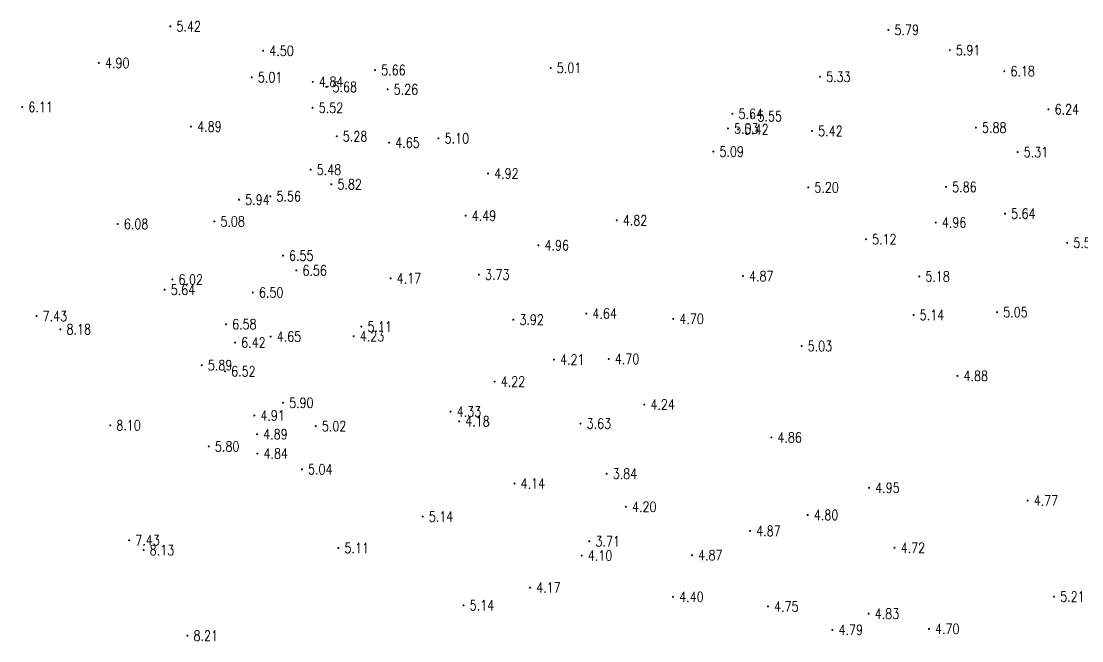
# Model space of a CAD drawing. Extents: x 476861 to 479475, y 2367369 to 2370541.
# Drawn here: x 478071.2 to 478175.2, y 2369138.8 to 2369199.6 of the extents above; entities that cross this region are included whole.
import ezdxf
from ezdxf.enums import TextEntityAlignment as Align

# ---------------------------------------------------------------- set-up
doc = ezdxf.new("R2010")
doc.units = 0
doc.header["$LTSCALE"] = 0.5
doc.layers.get('0').update_dxf_attribs({"linetype": 'CONTINUOUS'})
doc.layers.add('GCD', color=1, linetype='CONTINUOUS')
doc.styles.add('HZ', font='rs.shx', dxfattribs={"width": 0.8, "bigfont": 'hztxt.shx'})

# ---------------------------------------------------------------- blocks, each defined once
blk = doc.blocks.new('GC200')
at = {"linetype": 'Continuous', "const_width": 0.2, "flags": 128}
blk.add_lwpolyline([(-0.1, 0, 1), (0.1, 0, 1)], format="xyb", close=True, dxfattribs=at)

msp = doc.modelspace()

# ---------------------------------------------------------------- block references
at = {"layer": 'GCD', "linetype": 'Continuous'}
ref = msp.add_blockref('GC200', (478085.837, 2369199.121, 5.422), dxfattribs=dict(at, xscale=0.5, yscale=0.5, zscale=0.5))
ref.add_attrib('height', '5.42', dxfattribs={"linetype": 'Continuous', "height": 1, "style": 'HZ', "width": 0.8}).set_placement((478086.437, 2369199.121, 5.422), align=Align.MIDDLE_LEFT)
ref = msp.add_blockref('GC200', (478156.264, 2369198.77, 5.791), dxfattribs=dict(at, xscale=0.5, yscale=0.5, zscale=0.5))
ref.add_attrib('height', '5.79', dxfattribs={"linetype": 'Continuous', "height": 1, "style": 'HZ', "width": 0.8}).set_placement((478156.864, 2369198.77, 5.791), align=Align.MIDDLE_LEFT)
ref = msp.add_blockref('GC200', (478094.938, 2369196.721, 4.496), dxfattribs=dict(at, xscale=0.5, yscale=0.5, zscale=0.5))
ref.add_attrib('height', '4.50', dxfattribs={"linetype": 'Continuous', "height": 1, "style": 'HZ', "width": 0.8}).set_placement((478095.538, 2369196.721, 4.496), align=Align.MIDDLE_LEFT)
ref = msp.add_blockref('GC200', (478162.284, 2369196.778, 5.913), dxfattribs=dict(at, xscale=0.5, yscale=0.5, zscale=0.5))
ref.add_attrib('height', '5.91', dxfattribs={"linetype": 'Continuous', "height": 1, "style": 'HZ', "width": 0.8}).set_placement((478162.884, 2369196.778, 5.913), align=Align.MIDDLE_LEFT)
ref = msp.add_blockref('GC200', (478078.824, 2369195.527, 4.896), dxfattribs=dict(at, xscale=0.5, yscale=0.5, zscale=0.5))
ref.add_attrib('height', '4.90', dxfattribs={"linetype": 'Continuous', "height": 1, "style": 'HZ', "width": 0.8}).set_placement((478079.424, 2369195.527, 4.896), align=Align.MIDDLE_LEFT)
ref = msp.add_blockref('GC200', (478105.916, 2369194.828, 5.662), dxfattribs=dict(at, xscale=0.5, yscale=0.5, zscale=0.5))
ref.add_attrib('height', '5.66', dxfattribs={"linetype": 'Continuous', "height": 1, "style": 'HZ', "width": 0.8}).set_placement((478106.516, 2369194.828, 5.662), align=Align.MIDDLE_LEFT)
ref = msp.add_blockref('GC200', (478123.142, 2369195.043, 5.013), dxfattribs=dict(at, xscale=0.5, yscale=0.5, zscale=0.5))
ref.add_attrib('height', '5.01', dxfattribs={"linetype": 'Continuous', "height": 1, "style": 'HZ', "width": 0.8}).set_placement((478123.742, 2369195.043, 5.013), align=Align.MIDDLE_LEFT)
ref = msp.add_blockref('GC200', (478167.63, 2369194.718, 6.179), dxfattribs=dict(at, xscale=0.5, yscale=0.5, zscale=0.5))
ref.add_attrib('height', '6.18', dxfattribs={"linetype": 'Continuous', "height": 1, "style": 'HZ', "width": 0.8}).set_placement((478168.23, 2369194.718, 6.179), align=Align.MIDDLE_LEFT)
ref = msp.add_blockref('GC200', (478093.826, 2369194.122, 5.005), dxfattribs=dict(at, xscale=0.5, yscale=0.5, zscale=0.5))
ref.add_attrib('height', '5.01', dxfattribs={"linetype": 'Continuous', "height": 1, "style": 'HZ', "width": 0.8}).set_placement((478094.426, 2369194.122, 5.005), align=Align.MIDDLE_LEFT)
ref = msp.add_blockref('GC200', (478099.811, 2369193.672, 4.838), dxfattribs=dict(at, xscale=0.5, yscale=0.5, zscale=0.5))
ref.add_attrib('height', '4.84', dxfattribs={"linetype": 'Continuous', "height": 1, "style": 'HZ', "width": 0.8}).set_placement((478100.411, 2369193.672, 4.838), align=Align.MIDDLE_LEFT)
ref = msp.add_blockref('GC200', (478149.552, 2369194.17, 5.33), dxfattribs=dict(at, xscale=0.5, yscale=0.5, zscale=0.5))
ref.add_attrib('height', '5.33', dxfattribs={"linetype": 'Continuous', "height": 1, "style": 'HZ', "width": 0.8}).set_placement((478150.152, 2369194.17, 5.33), align=Align.MIDDLE_LEFT)
ref = msp.add_blockref('GC200', (478101.147, 2369193.177, 5.681), dxfattribs=dict(at, xscale=0.5, yscale=0.5, zscale=0.5))
ref.add_attrib('height', '5.68', dxfattribs={"linetype": 'Continuous', "height": 1, "style": 'HZ', "width": 0.8}).set_placement((478101.747, 2369193.177, 5.681), align=Align.MIDDLE_LEFT)
ref = msp.add_blockref('GC200', (478107.141, 2369192.931, 5.256), dxfattribs=dict(at, xscale=0.5, yscale=0.5, zscale=0.5))
ref.add_attrib('height', '5.26', dxfattribs={"linetype": 'Continuous', "height": 1, "style": 'HZ', "width": 0.8}).set_placement((478107.741, 2369192.931, 5.256), align=Align.MIDDLE_LEFT)
ref = msp.add_blockref('GC200', (478071.31, 2369191.206, 6.11), dxfattribs=dict(at, xscale=0.5, yscale=0.5, zscale=0.5))
ref.add_attrib('height', '6.11', dxfattribs={"linetype": 'Continuous', "height": 1, "style": 'HZ', "width": 0.8}).set_placement((478071.91, 2369191.206, 6.11), align=Align.MIDDLE_LEFT)
ref = msp.add_blockref('GC200', (478099.782, 2369191.127, 5.519), dxfattribs=dict(at, xscale=0.5, yscale=0.5, zscale=0.5))
ref.add_attrib('height', '5.52', dxfattribs={"linetype": 'Continuous', "height": 1, "style": 'HZ', "width": 0.8}).set_placement((478100.382, 2369191.127, 5.519), align=Align.MIDDLE_LEFT)
ref = msp.add_blockref('GC200', (478140.96, 2369190.539, 5.644), dxfattribs=dict(at, xscale=0.5, yscale=0.5, zscale=0.5))
ref.add_attrib('height', '5.64', dxfattribs={"linetype": 'Continuous', "height": 1, "style": 'HZ', "width": 0.8}).set_placement((478141.56, 2369190.539, 5.644), align=Align.MIDDLE_LEFT)
ref = msp.add_blockref('GC200', (478142.824, 2369190.292, 5.547), dxfattribs=dict(at, xscale=0.5, yscale=0.5, zscale=0.5))
ref.add_attrib('height', '5.55', dxfattribs={"linetype": 'Continuous', "height": 1, "style": 'HZ', "width": 0.8}).set_placement((478143.424, 2369190.292, 5.547), align=Align.MIDDLE_LEFT)
ref = msp.add_blockref('GC200', (478171.961, 2369190.976, 6.24), dxfattribs=dict(at, xscale=0.5, yscale=0.5, zscale=0.5))
ref.add_attrib('height', '6.24', dxfattribs={"linetype": 'Continuous', "height": 1, "style": 'HZ', "width": 0.8}).set_placement((478172.561, 2369190.976, 6.24), align=Align.MIDDLE_LEFT)
ref = msp.add_blockref('GC200', (478087.866, 2369189.285, 4.89), dxfattribs=dict(at, xscale=0.5, yscale=0.5, zscale=0.5))
ref.add_attrib('height', '4.89', dxfattribs={"linetype": 'Continuous', "height": 1, "style": 'HZ', "width": 0.8}).set_placement((478088.466, 2369189.285, 4.89), align=Align.MIDDLE_LEFT)
ref = msp.add_blockref('GC200', (478140.524, 2369189.102, 5.026), dxfattribs=dict(at, xscale=0.5, yscale=0.5, zscale=0.5))
ref.add_attrib('height', '5.03', dxfattribs={"linetype": 'Continuous', "height": 1, "style": 'HZ', "width": 0.8}).set_placement((478141.124, 2369189.102, 5.026), align=Align.MIDDLE_LEFT)
ref = msp.add_blockref('GC200', (478164.842, 2369189.179, 5.88), dxfattribs=dict(at, xscale=0.5, yscale=0.5, zscale=0.5))
ref.add_attrib('height', '5.88', dxfattribs={"linetype": 'Continuous', "height": 1, "style": 'HZ', "width": 0.8}).set_placement((478165.442, 2369189.179, 5.88), align=Align.MIDDLE_LEFT)
ref = msp.add_blockref('GC200', (478102.16, 2369188.328, 5.282), dxfattribs=dict(at, xscale=0.5, yscale=0.5, zscale=0.5))
ref.add_attrib('height', '5.28', dxfattribs={"linetype": 'Continuous', "height": 1, "style": 'HZ', "width": 0.8}).set_placement((478102.76, 2369188.328, 5.282), align=Align.MIDDLE_LEFT)
ref = msp.add_blockref('GC200', (478112.135, 2369188.134, 5.101), dxfattribs=dict(at, xscale=0.5, yscale=0.5, zscale=0.5))
ref.add_attrib('height', '5.10', dxfattribs={"linetype": 'Continuous', "height": 1, "style": 'HZ', "width": 0.8}).set_placement((478112.735, 2369188.134, 5.101), align=Align.MIDDLE_LEFT)
ref = msp.add_blockref('GC200', (478141.513, 2369189.01, 5.422), dxfattribs=dict(at, xscale=0.5, yscale=0.5, zscale=0.5))
ref.add_attrib('height', '5.42', dxfattribs={"linetype": 'Continuous', "height": 1, "style": 'HZ', "width": 0.8}).set_placement((478142.113, 2369189.01, 5.422), align=Align.MIDDLE_LEFT)
ref = msp.add_blockref('GC200', (478148.777, 2369188.85, 5.423), dxfattribs=dict(at, xscale=0.5, yscale=0.5, zscale=0.5))
ref.add_attrib('height', '5.42', dxfattribs={"linetype": 'Continuous', "height": 1, "style": 'HZ', "width": 0.8}).set_placement((478149.377, 2369188.85, 5.423), align=Align.MIDDLE_LEFT)
ref = msp.add_blockref('GC200', (478107.295, 2369187.704, 4.653), dxfattribs=dict(at, xscale=0.5, yscale=0.5, zscale=0.5))
ref.add_attrib('height', '4.65', dxfattribs={"linetype": 'Continuous', "height": 1, "style": 'HZ', "width": 0.8}).set_placement((478107.895, 2369187.704, 4.653), align=Align.MIDDLE_LEFT)
ref = msp.add_blockref('GC200', (478139.091, 2369186.833, 5.09), dxfattribs=dict(at, xscale=0.5, yscale=0.5, zscale=0.5))
ref.add_attrib('height', '5.09', dxfattribs={"linetype": 'Continuous', "height": 1, "style": 'HZ', "width": 0.8}).set_placement((478139.691, 2369186.833, 5.09), align=Align.MIDDLE_LEFT)
ref = msp.add_blockref('GC200', (478168.932, 2369186.78, 5.313), dxfattribs=dict(at, xscale=0.5, yscale=0.5, zscale=0.5))
ref.add_attrib('height', '5.31', dxfattribs={"linetype": 'Continuous', "height": 1, "style": 'HZ', "width": 0.8}).set_placement((478169.532, 2369186.78, 5.313), align=Align.MIDDLE_LEFT)
ref = msp.add_blockref('GC200', (478099.594, 2369185.053, 5.478), dxfattribs=dict(at, xscale=0.5, yscale=0.5, zscale=0.5))
ref.add_attrib('height', '5.48', dxfattribs={"linetype": 'Continuous', "height": 1, "style": 'HZ', "width": 0.8}).set_placement((478100.194, 2369185.053, 5.478), align=Align.MIDDLE_LEFT)
ref = msp.add_blockref('GC200', (478116.992, 2369184.682, 4.923), dxfattribs=dict(at, xscale=0.5, yscale=0.5, zscale=0.5))
ref.add_attrib('height', '4.92', dxfattribs={"linetype": 'Continuous', "height": 1, "style": 'HZ', "width": 0.8}).set_placement((478117.592, 2369184.682, 4.923), align=Align.MIDDLE_LEFT)
ref = msp.add_blockref('GC200', (478101.626, 2369183.628, 5.819), dxfattribs=dict(at, xscale=0.5, yscale=0.5, zscale=0.5))
ref.add_attrib('height', '5.82', dxfattribs={"linetype": 'Continuous', "height": 1, "style": 'HZ', "width": 0.8}).set_placement((478102.226, 2369183.628, 5.819), align=Align.MIDDLE_LEFT)
ref = msp.add_blockref('GC200', (478148.4, 2369183.315, 5.197), dxfattribs=dict(at, xscale=0.5, yscale=0.5, zscale=0.5))
ref.add_attrib('height', '5.20', dxfattribs={"linetype": 'Continuous', "height": 1, "style": 'HZ', "width": 0.8}).set_placement((478149, 2369183.315, 5.197), align=Align.MIDDLE_LEFT)
ref = msp.add_blockref('GC200', (478161.915, 2369183.364, 5.863), dxfattribs=dict(at, xscale=0.5, yscale=0.5, zscale=0.5))
ref.add_attrib('height', '5.86', dxfattribs={"linetype": 'Continuous', "height": 1, "style": 'HZ', "width": 0.8}).set_placement((478162.515, 2369183.364, 5.863), align=Align.MIDDLE_LEFT)
ref = msp.add_blockref('GC200', (478092.573, 2369182.117, 5.944), dxfattribs=dict(at, xscale=0.5, yscale=0.5, zscale=0.5))
ref.add_attrib('height', '5.94', dxfattribs={"linetype": 'Continuous', "height": 1, "style": 'HZ', "width": 0.8}).set_placement((478093.173, 2369182.117, 5.944), align=Align.MIDDLE_LEFT)
ref = msp.add_blockref('GC200', (478095.644, 2369182.441, 5.564), dxfattribs=dict(at, xscale=0.5, yscale=0.5, zscale=0.5))
ref.add_attrib('height', '5.56', dxfattribs={"linetype": 'Continuous', "height": 1, "style": 'HZ', "width": 0.8}).set_placement((478096.244, 2369182.441, 5.564), align=Align.MIDDLE_LEFT)
ref = msp.add_blockref('GC200', (478080.68, 2369179.728, 6.08), dxfattribs=dict(at, xscale=0.5, yscale=0.5, zscale=0.5))
ref.add_attrib('height', '6.08', dxfattribs={"linetype": 'Continuous', "height": 1, "style": 'HZ', "width": 0.8}).set_placement((478081.28, 2369179.728, 6.08), align=Align.MIDDLE_LEFT)
ref = msp.add_blockref('GC200', (478090.147, 2369179.978, 5.08), dxfattribs=dict(at, xscale=0.5, yscale=0.5, zscale=0.5))
ref.add_attrib('height', '5.08', dxfattribs={"linetype": 'Continuous', "height": 1, "style": 'HZ', "width": 0.8}).set_placement((478090.747, 2369179.978, 5.08), align=Align.MIDDLE_LEFT)
ref = msp.add_blockref('GC200', (478114.796, 2369180.548, 4.488), dxfattribs=dict(at, xscale=0.5, yscale=0.5, zscale=0.5))
ref.add_attrib('height', '4.49', dxfattribs={"linetype": 'Continuous', "height": 1, "style": 'HZ', "width": 0.8}).set_placement((478115.396, 2369180.548, 4.488), align=Align.MIDDLE_LEFT)
ref = msp.add_blockref('GC200', (478129.62, 2369180.088, 4.815), dxfattribs=dict(at, xscale=0.5, yscale=0.5, zscale=0.5))
ref.add_attrib('height', '4.82', dxfattribs={"linetype": 'Continuous', "height": 1, "style": 'HZ', "width": 0.8}).set_placement((478130.22, 2369180.088, 4.815), align=Align.MIDDLE_LEFT)
ref = msp.add_blockref('GC200', (478160.907, 2369179.873, 4.959), dxfattribs=dict(at, xscale=0.5, yscale=0.5, zscale=0.5))
ref.add_attrib('height', '4.96', dxfattribs={"linetype": 'Continuous', "height": 1, "style": 'HZ', "width": 0.8}).set_placement((478161.507, 2369179.873, 4.959), align=Align.MIDDLE_LEFT)
ref = msp.add_blockref('GC200', (478167.693, 2369180.744, 5.64), dxfattribs=dict(at, xscale=0.5, yscale=0.5, zscale=0.5))
ref.add_attrib('height', '5.64', dxfattribs={"linetype": 'Continuous', "height": 1, "style": 'HZ', "width": 0.8}).set_placement((478168.293, 2369180.744, 5.64), align=Align.MIDDLE_LEFT)
ref = msp.add_blockref('GC200', (478121.931, 2369177.641, 4.96), dxfattribs=dict(at, xscale=0.5, yscale=0.5, zscale=0.5))
ref.add_attrib('height', '4.96', dxfattribs={"linetype": 'Continuous', "height": 1, "style": 'HZ', "width": 0.8}).set_placement((478122.531, 2369177.641, 4.96), align=Align.MIDDLE_LEFT)
ref = msp.add_blockref('GC200', (478154.06, 2369178.237, 5.123), dxfattribs=dict(at, xscale=0.5, yscale=0.5, zscale=0.5))
ref.add_attrib('height', '5.12', dxfattribs={"linetype": 'Continuous', "height": 1, "style": 'HZ', "width": 0.8}).set_placement((478154.66, 2369178.237, 5.123), align=Align.MIDDLE_LEFT)
ref = msp.add_blockref('GC200', (478173.794, 2369177.883, 5.504), dxfattribs=dict(at, xscale=0.5, yscale=0.5, zscale=0.5))
ref.add_attrib('height', '5.50', dxfattribs={"linetype": 'Continuous', "height": 1, "style": 'HZ', "width": 0.8}).set_placement((478174.394, 2369177.883, 5.504), align=Align.MIDDLE_LEFT)
ref = msp.add_blockref('GC200', (478096.878, 2369176.627, 6.545), dxfattribs=dict(at, xscale=0.5, yscale=0.5, zscale=0.5))
ref.add_attrib('height', '6.55', dxfattribs={"linetype": 'Continuous', "height": 1, "style": 'HZ', "width": 0.8}).set_placement((478097.478, 2369176.627, 6.545), align=Align.MIDDLE_LEFT)
ref = msp.add_blockref('GC200', (478098.192, 2369175.176, 6.561), dxfattribs=dict(at, xscale=0.5, yscale=0.5, zscale=0.5))
ref.add_attrib('height', '6.56', dxfattribs={"linetype": 'Continuous', "height": 1, "style": 'HZ', "width": 0.8}).set_placement((478098.792, 2369175.176, 6.561), align=Align.MIDDLE_LEFT)
ref = msp.add_blockref('GC200', (478116.101, 2369174.762, 3.73), dxfattribs=dict(at, xscale=0.5, yscale=0.5, zscale=0.5))
ref.add_attrib('height', '3.73', dxfattribs={"linetype": 'Continuous', "height": 1, "style": 'HZ', "width": 0.8}).set_placement((478116.701, 2369174.762, 3.73), align=Align.MIDDLE_LEFT)
ref = msp.add_blockref('GC200', (478141.991, 2369174.614, 4.868), dxfattribs=dict(at, xscale=0.5, yscale=0.5, zscale=0.5))
ref.add_attrib('height', '4.87', dxfattribs={"linetype": 'Continuous', "height": 1, "style": 'HZ', "width": 0.8}).set_placement((478142.591, 2369174.614, 4.868), align=Align.MIDDLE_LEFT)
ref = msp.add_blockref('GC200', (478159.283, 2369174.584, 5.18), dxfattribs=dict(at, xscale=0.5, yscale=0.5, zscale=0.5))
ref.add_attrib('height', '5.18', dxfattribs={"linetype": 'Continuous', "height": 1, "style": 'HZ', "width": 0.8}).set_placement((478159.883, 2369174.584, 5.18), align=Align.MIDDLE_LEFT)
ref = msp.add_blockref('GC200', (478086.033, 2369174.286, 6.02), dxfattribs=dict(at, xscale=0.5, yscale=0.5, zscale=0.5))
ref.add_attrib('height', '6.02', dxfattribs={"linetype": 'Continuous', "height": 1, "style": 'HZ', "width": 0.8}).set_placement((478086.633, 2369174.286, 6.02), align=Align.MIDDLE_LEFT)
ref = msp.add_blockref('GC200', (478107.437, 2369174.394, 4.17), dxfattribs=dict(at, xscale=0.5, yscale=0.5, zscale=0.5))
ref.add_attrib('height', '4.17', dxfattribs={"linetype": 'Continuous', "height": 1, "style": 'HZ', "width": 0.8}).set_placement((478108.037, 2369174.394, 4.17), align=Align.MIDDLE_LEFT)
ref = msp.add_blockref('GC200', (478085.276, 2369173.281, 5.64), dxfattribs=dict(at, xscale=0.5, yscale=0.5, zscale=0.5))
ref.add_attrib('height', '5.64', dxfattribs={"linetype": 'Continuous', "height": 1, "style": 'HZ', "width": 0.8}).set_placement((478085.876, 2369173.281, 5.64), align=Align.MIDDLE_LEFT)
ref = msp.add_blockref('GC200', (478093.924, 2369173.009, 6.501), dxfattribs=dict(at, xscale=0.5, yscale=0.5, zscale=0.5))
ref.add_attrib('height', '6.50', dxfattribs={"linetype": 'Continuous', "height": 1, "style": 'HZ', "width": 0.8}).set_placement((478094.524, 2369173.009, 6.501), align=Align.MIDDLE_LEFT)
ref = msp.add_blockref('GC200', (478072.708, 2369170.693, 7.43), dxfattribs=dict(at, xscale=0.5, yscale=0.5, zscale=0.5))
ref.add_attrib('height', '7.43', dxfattribs={"linetype": 'Continuous', "height": 1, "style": 'HZ', "width": 0.8}).set_placement((478073.308, 2369170.693, 7.43), align=Align.MIDDLE_LEFT)
ref = msp.add_blockref('GC200', (478126.626, 2369170.947, 4.641), dxfattribs=dict(at, xscale=0.5, yscale=0.5, zscale=0.5))
ref.add_attrib('height', '4.64', dxfattribs={"linetype": 'Continuous', "height": 1, "style": 'HZ', "width": 0.8}).set_placement((478127.226, 2369170.947, 4.641), align=Align.MIDDLE_LEFT)
ref = msp.add_blockref('GC200', (478135.156, 2369170.425, 4.697), dxfattribs=dict(at, xscale=0.5, yscale=0.5, zscale=0.5))
ref.add_attrib('height', '4.70', dxfattribs={"linetype": 'Continuous', "height": 1, "style": 'HZ', "width": 0.8}).set_placement((478135.756, 2369170.425, 4.697), align=Align.MIDDLE_LEFT)
ref = msp.add_blockref('GC200', (478158.731, 2369170.801, 5.141), dxfattribs=dict(at, xscale=0.5, yscale=0.5, zscale=0.5))
ref.add_attrib('height', '5.14', dxfattribs={"linetype": 'Continuous', "height": 1, "style": 'HZ', "width": 0.8}).set_placement((478159.331, 2369170.801, 5.141), align=Align.MIDDLE_LEFT)
ref = msp.add_blockref('GC200', (478166.921, 2369171.081, 5.047), dxfattribs=dict(at, xscale=0.5, yscale=0.5, zscale=0.5))
ref.add_attrib('height', '5.05', dxfattribs={"linetype": 'Continuous', "height": 1, "style": 'HZ', "width": 0.8}).set_placement((478167.521, 2369171.081, 5.047), align=Align.MIDDLE_LEFT)
ref = msp.add_blockref('GC200', (478075.052, 2369169.401, 8.18), dxfattribs=dict(at, xscale=0.5, yscale=0.5, zscale=0.5))
ref.add_attrib('height', '8.18', dxfattribs={"linetype": 'Continuous', "height": 1, "style": 'HZ', "width": 0.8}).set_placement((478075.652, 2369169.401, 8.18), align=Align.MIDDLE_LEFT)
ref = msp.add_blockref('GC200', (478091.294, 2369169.897, 6.584), dxfattribs=dict(at, xscale=0.5, yscale=0.5, zscale=0.5))
ref.add_attrib('height', '6.58', dxfattribs={"linetype": 'Continuous', "height": 1, "style": 'HZ', "width": 0.8}).set_placement((478091.894, 2369169.897, 6.584), align=Align.MIDDLE_LEFT)
ref = msp.add_blockref('GC200', (478104.572, 2369169.666, 5.11), dxfattribs=dict(at, xscale=0.5, yscale=0.5, zscale=0.5))
ref.add_attrib('height', '5.11', dxfattribs={"linetype": 'Continuous', "height": 1, "style": 'HZ', "width": 0.8}).set_placement((478105.172, 2369169.666, 5.11), align=Align.MIDDLE_LEFT)
ref = msp.add_blockref('GC200', (478119.472, 2369170.341, 3.92), dxfattribs=dict(at, xscale=0.5, yscale=0.5, zscale=0.5))
ref.add_attrib('height', '3.92', dxfattribs={"linetype": 'Continuous', "height": 1, "style": 'HZ', "width": 0.8}).set_placement((478120.072, 2369170.341, 3.92), align=Align.MIDDLE_LEFT)
ref = msp.add_blockref('GC200', (478095.671, 2369168.689, 4.65), dxfattribs=dict(at, xscale=0.5, yscale=0.5, zscale=0.5))
ref.add_attrib('height', '4.65', dxfattribs={"linetype": 'Continuous', "height": 1, "style": 'HZ', "width": 0.8}).set_placement((478096.271, 2369168.689, 4.65), align=Align.MIDDLE_LEFT)
ref = msp.add_blockref('GC200', (478103.816, 2369168.721, 4.233), dxfattribs=dict(at, xscale=0.5, yscale=0.5, zscale=0.5))
ref.add_attrib('height', '4.23', dxfattribs={"linetype": 'Continuous', "height": 1, "style": 'HZ', "width": 0.8}).set_placement((478104.416, 2369168.721, 4.233), align=Align.MIDDLE_LEFT)
ref = msp.add_blockref('GC200', (478092.19, 2369168.102, 6.42), dxfattribs=dict(at, xscale=0.5, yscale=0.5, zscale=0.5))
ref.add_attrib('height', '6.42', dxfattribs={"linetype": 'Continuous', "height": 1, "style": 'HZ', "width": 0.8}).set_placement((478092.79, 2369168.102, 6.42), align=Align.MIDDLE_LEFT)
ref = msp.add_blockref('GC200', (478147.741, 2369167.756, 5.034), dxfattribs=dict(at, xscale=0.5, yscale=0.5, zscale=0.5))
ref.add_attrib('height', '5.03', dxfattribs={"linetype": 'Continuous', "height": 1, "style": 'HZ', "width": 0.8}).set_placement((478148.341, 2369167.756, 5.034), align=Align.MIDDLE_LEFT)
ref = msp.add_blockref('GC200', (478123.457, 2369166.429, 4.207), dxfattribs=dict(at, xscale=0.5, yscale=0.5, zscale=0.5))
ref.add_attrib('height', '4.21', dxfattribs={"linetype": 'Continuous', "height": 1, "style": 'HZ', "width": 0.8}).set_placement((478124.057, 2369166.429, 4.207), align=Align.MIDDLE_LEFT)
ref = msp.add_blockref('GC200', (478128.835, 2369166.493, 4.7), dxfattribs=dict(at, xscale=0.5, yscale=0.5, zscale=0.5))
ref.add_attrib('height', '4.70', dxfattribs={"linetype": 'Continuous', "height": 1, "style": 'HZ', "width": 0.8}).set_placement((478129.435, 2369166.493, 4.7), align=Align.MIDDLE_LEFT)
ref = msp.add_blockref('GC200', (478088.919, 2369165.878, 5.887), dxfattribs=dict(at, xscale=0.5, yscale=0.5, zscale=0.5))
ref.add_attrib('height', '5.89', dxfattribs={"linetype": 'Continuous', "height": 1, "style": 'HZ', "width": 0.8}).set_placement((478089.519, 2369165.878, 5.887), align=Align.MIDDLE_LEFT)
ref = msp.add_blockref('GC200', (478091.204, 2369165.286, 6.52), dxfattribs=dict(at, xscale=0.5, yscale=0.5, zscale=0.5))
ref.add_attrib('height', '6.52', dxfattribs={"linetype": 'Continuous', "height": 1, "style": 'HZ', "width": 0.8}).set_placement((478091.804, 2369165.286, 6.52), align=Align.MIDDLE_LEFT)
ref = msp.add_blockref('GC200', (478117.641, 2369164.27, 4.22), dxfattribs=dict(at, xscale=0.5, yscale=0.5, zscale=0.5))
ref.add_attrib('height', '4.22', dxfattribs={"linetype": 'Continuous', "height": 1, "style": 'HZ', "width": 0.8}).set_placement((478118.241, 2369164.27, 4.22), align=Align.MIDDLE_LEFT)
ref = msp.add_blockref('GC200', (478163.032, 2369164.83, 4.88), dxfattribs=dict(at, xscale=0.5, yscale=0.5, zscale=0.5))
ref.add_attrib('height', '4.88', dxfattribs={"linetype": 'Continuous', "height": 1, "style": 'HZ', "width": 0.8}).set_placement((478163.632, 2369164.83, 4.88), align=Align.MIDDLE_LEFT)
ref = msp.add_blockref('GC200', (478096.885, 2369162.192, 5.901), dxfattribs=dict(at, xscale=0.5, yscale=0.5, zscale=0.5))
ref.add_attrib('height', '5.90', dxfattribs={"linetype": 'Continuous', "height": 1, "style": 'HZ', "width": 0.8}).set_placement((478097.485, 2369162.192, 5.901), align=Align.MIDDLE_LEFT)
ref = msp.add_blockref('GC200', (478113.314, 2369161.325, 4.325), dxfattribs=dict(at, xscale=0.5, yscale=0.5, zscale=0.5))
ref.add_attrib('height', '4.33', dxfattribs={"linetype": 'Continuous', "height": 1, "style": 'HZ', "width": 0.8}).set_placement((478113.914, 2369161.325, 4.325), align=Align.MIDDLE_LEFT)
ref = msp.add_blockref('GC200', (478132.317, 2369162.022, 4.236), dxfattribs=dict(at, xscale=0.5, yscale=0.5, zscale=0.5))
ref.add_attrib('height', '4.24', dxfattribs={"linetype": 'Continuous', "height": 1, "style": 'HZ', "width": 0.8}).set_placement((478132.917, 2369162.022, 4.236), align=Align.MIDDLE_LEFT)
ref = msp.add_blockref('GC200', (478079.937, 2369159.982, 8.1), dxfattribs=dict(at, xscale=0.5, yscale=0.5, zscale=0.5))
ref.add_attrib('height', '8.10', dxfattribs={"linetype": 'Continuous', "height": 1, "style": 'HZ', "width": 0.8}).set_placement((478080.537, 2369159.982, 8.1), align=Align.MIDDLE_LEFT)
ref = msp.add_blockref('GC200', (478094.064, 2369160.944, 4.905), dxfattribs=dict(at, xscale=0.5, yscale=0.5, zscale=0.5))
ref.add_attrib('height', '4.91', dxfattribs={"linetype": 'Continuous', "height": 1, "style": 'HZ', "width": 0.8}).set_placement((478094.664, 2369160.944, 4.905), align=Align.MIDDLE_LEFT)
ref = msp.add_blockref('GC200', (478114.161, 2369160.376, 4.18), dxfattribs=dict(at, xscale=0.5, yscale=0.5, zscale=0.5))
ref.add_attrib('height', '4.18', dxfattribs={"linetype": 'Continuous', "height": 1, "style": 'HZ', "width": 0.8}).set_placement((478114.761, 2369160.376, 4.18), align=Align.MIDDLE_LEFT)
ref = msp.add_blockref('GC200', (478126.063, 2369160.149, 3.625), dxfattribs=dict(at, xscale=0.5, yscale=0.5, zscale=0.5))
ref.add_attrib('height', '3.63', dxfattribs={"linetype": 'Continuous', "height": 1, "style": 'HZ', "width": 0.8}).set_placement((478126.663, 2369160.149, 3.625), align=Align.MIDDLE_LEFT)
ref = msp.add_blockref('GC200', (478094.344, 2369159.108, 4.894), dxfattribs=dict(at, xscale=0.5, yscale=0.5, zscale=0.5))
ref.add_attrib('height', '4.89', dxfattribs={"linetype": 'Continuous', "height": 1, "style": 'HZ', "width": 0.8}).set_placement((478094.944, 2369159.108, 4.894), align=Align.MIDDLE_LEFT)
ref = msp.add_blockref('GC200', (478100.097, 2369159.905, 5.016), dxfattribs=dict(at, xscale=0.5, yscale=0.5, zscale=0.5))
ref.add_attrib('height', '5.02', dxfattribs={"linetype": 'Continuous', "height": 1, "style": 'HZ', "width": 0.8}).set_placement((478100.697, 2369159.905, 5.016), align=Align.MIDDLE_LEFT)
ref = msp.add_blockref('GC200', (478089.609, 2369157.909, 5.797), dxfattribs=dict(at, xscale=0.5, yscale=0.5, zscale=0.5))
ref.add_attrib('height', '5.80', dxfattribs={"linetype": 'Continuous', "height": 1, "style": 'HZ', "width": 0.8}).set_placement((478090.209, 2369157.909, 5.797), align=Align.MIDDLE_LEFT)
ref = msp.add_blockref('GC200', (478144.777, 2369158.791, 4.855), dxfattribs=dict(at, xscale=0.5, yscale=0.5, zscale=0.5))
ref.add_attrib('height', '4.86', dxfattribs={"linetype": 'Continuous', "height": 1, "style": 'HZ', "width": 0.8}).set_placement((478145.377, 2369158.791, 4.855), align=Align.MIDDLE_LEFT)
ref = msp.add_blockref('GC200', (478094.37, 2369157.211, 4.841), dxfattribs=dict(at, xscale=0.5, yscale=0.5, zscale=0.5))
ref.add_attrib('height', '4.84', dxfattribs={"linetype": 'Continuous', "height": 1, "style": 'HZ', "width": 0.8}).set_placement((478094.97, 2369157.211, 4.841), align=Align.MIDDLE_LEFT)
ref = msp.add_blockref('GC200', (478098.737, 2369155.664, 5.038), dxfattribs=dict(at, xscale=0.5, yscale=0.5, zscale=0.5))
ref.add_attrib('height', '5.04', dxfattribs={"linetype": 'Continuous', "height": 1, "style": 'HZ', "width": 0.8}).set_placement((478099.337, 2369155.664, 5.038), align=Align.MIDDLE_LEFT)
ref = msp.add_blockref('GC200', (478128.624, 2369155.231, 3.842), dxfattribs=dict(at, xscale=0.5, yscale=0.5, zscale=0.5))
ref.add_attrib('height', '3.84', dxfattribs={"linetype": 'Continuous', "height": 1, "style": 'HZ', "width": 0.8}).set_placement((478129.224, 2369155.231, 3.842), align=Align.MIDDLE_LEFT)
ref = msp.add_blockref('GC200', (478119.59, 2369154.276, 4.137), dxfattribs=dict(at, xscale=0.5, yscale=0.5, zscale=0.5))
ref.add_attrib('height', '4.14', dxfattribs={"linetype": 'Continuous', "height": 1, "style": 'HZ', "width": 0.8}).set_placement((478120.19, 2369154.276, 4.137), align=Align.MIDDLE_LEFT)
ref = msp.add_blockref('GC200', (478154.367, 2369153.849, 4.95), dxfattribs=dict(at, xscale=0.5, yscale=0.5, zscale=0.5))
ref.add_attrib('height', '4.95', dxfattribs={"linetype": 'Continuous', "height": 1, "style": 'HZ', "width": 0.8}).set_placement((478154.967, 2369153.849, 4.95), align=Align.MIDDLE_LEFT)
ref = msp.add_blockref('GC200', (478130.511, 2369151.99, 4.197), dxfattribs=dict(at, xscale=0.5, yscale=0.5, zscale=0.5))
ref.add_attrib('height', '4.20', dxfattribs={"linetype": 'Continuous', "height": 1, "style": 'HZ', "width": 0.8}).set_placement((478131.111, 2369151.99, 4.197), align=Align.MIDDLE_LEFT)
ref = msp.add_blockref('GC200', (478169.915, 2369152.604, 4.77), dxfattribs=dict(at, xscale=0.5, yscale=0.5, zscale=0.5))
ref.add_attrib('height', '4.77', dxfattribs={"linetype": 'Continuous', "height": 1, "style": 'HZ', "width": 0.8}).set_placement((478170.515, 2369152.604, 4.77), align=Align.MIDDLE_LEFT)
ref = msp.add_blockref('GC200', (478110.584, 2369151.03, 5.136), dxfattribs=dict(at, xscale=0.5, yscale=0.5, zscale=0.5))
ref.add_attrib('height', '5.14', dxfattribs={"linetype": 'Continuous', "height": 1, "style": 'HZ', "width": 0.8}).set_placement((478111.184, 2369151.03, 5.136), align=Align.MIDDLE_LEFT)
ref = msp.add_blockref('GC200', (478148.346, 2369151.185, 4.8), dxfattribs=dict(at, xscale=0.5, yscale=0.5, zscale=0.5))
ref.add_attrib('height', '4.80', dxfattribs={"linetype": 'Continuous', "height": 1, "style": 'HZ', "width": 0.8}).set_placement((478148.946, 2369151.185, 4.8), align=Align.MIDDLE_LEFT)
ref = msp.add_blockref('GC200', (478142.692, 2369149.62, 4.866), dxfattribs=dict(at, xscale=0.5, yscale=0.5, zscale=0.5))
ref.add_attrib('height', '4.87', dxfattribs={"linetype": 'Continuous', "height": 1, "style": 'HZ', "width": 0.8}).set_placement((478143.292, 2369149.62, 4.866), align=Align.MIDDLE_LEFT)
ref = msp.add_blockref('GC200', (478081.797, 2369148.704, 7.43), dxfattribs=dict(at, xscale=0.5, yscale=0.5, zscale=0.5))
ref.add_attrib('height', '7.43', dxfattribs={"linetype": 'Continuous', "height": 1, "style": 'HZ', "width": 0.8}).set_placement((478082.397, 2369148.704, 7.43), align=Align.MIDDLE_LEFT)
ref = msp.add_blockref('GC200', (478126.932, 2369148.606, 3.714), dxfattribs=dict(at, xscale=0.5, yscale=0.5, zscale=0.5))
ref.add_attrib('height', '3.71', dxfattribs={"linetype": 'Continuous', "height": 1, "style": 'HZ', "width": 0.8}).set_placement((478127.532, 2369148.606, 3.714), align=Align.MIDDLE_LEFT)
ref = msp.add_blockref('GC200', (478083.213, 2369147.738, 8.13), dxfattribs=dict(at, xscale=0.5, yscale=0.5, zscale=0.5))
ref.add_attrib('height', '8.13', dxfattribs={"linetype": 'Continuous', "height": 1, "style": 'HZ', "width": 0.8}).set_placement((478083.813, 2369147.738, 8.13), align=Align.MIDDLE_LEFT)
ref = msp.add_blockref('GC200', (478102.311, 2369147.95, 5.106), dxfattribs=dict(at, xscale=0.5, yscale=0.5, zscale=0.5))
ref.add_attrib('height', '5.11', dxfattribs={"linetype": 'Continuous', "height": 1, "style": 'HZ', "width": 0.8}).set_placement((478102.911, 2369147.95, 5.106), align=Align.MIDDLE_LEFT)
ref = msp.add_blockref('GC200', (478156.86, 2369147.969, 4.72), dxfattribs=dict(at, xscale=0.5, yscale=0.5, zscale=0.5))
ref.add_attrib('height', '4.72', dxfattribs={"linetype": 'Continuous', "height": 1, "style": 'HZ', "width": 0.8}).set_placement((478157.46, 2369147.969, 4.72), align=Align.MIDDLE_LEFT)
ref = msp.add_blockref('GC200', (478126.186, 2369147.207, 4.1), dxfattribs=dict(at, xscale=0.5, yscale=0.5, zscale=0.5))
ref.add_attrib('height', '4.10', dxfattribs={"linetype": 'Continuous', "height": 1, "style": 'HZ', "width": 0.8}).set_placement((478126.786, 2369147.207, 4.1), align=Align.MIDDLE_LEFT)
ref = msp.add_blockref('GC200', (478136.994, 2369147.242, 4.871), dxfattribs=dict(at, xscale=0.5, yscale=0.5, zscale=0.5))
ref.add_attrib('height', '4.87', dxfattribs={"linetype": 'Continuous', "height": 1, "style": 'HZ', "width": 0.8}).set_placement((478137.594, 2369147.242, 4.871), align=Align.MIDDLE_LEFT)
ref = msp.add_blockref('GC200', (478121.117, 2369144.067, 4.17), dxfattribs=dict(at, xscale=0.5, yscale=0.5, zscale=0.5))
ref.add_attrib('height', '4.17', dxfattribs={"linetype": 'Continuous', "height": 1, "style": 'HZ', "width": 0.8}).set_placement((478121.717, 2369144.067, 4.17), align=Align.MIDDLE_LEFT)
ref = msp.add_blockref('GC200', (478114.596, 2369142.323, 5.138), dxfattribs=dict(at, xscale=0.5, yscale=0.5, zscale=0.5))
ref.add_attrib('height', '5.14', dxfattribs={"linetype": 'Continuous', "height": 1, "style": 'HZ', "width": 0.8}).set_placement((478115.196, 2369142.323, 5.138), align=Align.MIDDLE_LEFT)
ref = msp.add_blockref('GC200', (478135.139, 2369143.155, 4.4), dxfattribs=dict(at, xscale=0.5, yscale=0.5, zscale=0.5))
ref.add_attrib('height', '4.40', dxfattribs={"linetype": 'Continuous', "height": 1, "style": 'HZ', "width": 0.8}).set_placement((478135.739, 2369143.155, 4.4), align=Align.MIDDLE_LEFT)
ref = msp.add_blockref('GC200', (478172.512, 2369143.18, 5.205), dxfattribs=dict(at, xscale=0.5, yscale=0.5, zscale=0.5))
ref.add_attrib('height', '5.21', dxfattribs={"linetype": 'Continuous', "height": 1, "style": 'HZ', "width": 0.8}).set_placement((478173.112, 2369143.18, 5.205), align=Align.MIDDLE_LEFT)
ref = msp.add_blockref('GC200', (478144.448, 2369142.213, 4.747), dxfattribs=dict(at, xscale=0.5, yscale=0.5, zscale=0.5))
ref.add_attrib('height', '4.75', dxfattribs={"linetype": 'Continuous', "height": 1, "style": 'HZ', "width": 0.8}).set_placement((478145.048, 2369142.213, 4.747), align=Align.MIDDLE_LEFT)
ref = msp.add_blockref('GC200', (478154.318, 2369141.499, 4.826), dxfattribs=dict(at, xscale=0.5, yscale=0.5, zscale=0.5))
ref.add_attrib('height', '4.83', dxfattribs={"linetype": 'Continuous', "height": 1, "style": 'HZ', "width": 0.8}).set_placement((478154.918, 2369141.499, 4.826), align=Align.MIDDLE_LEFT)
ref = msp.add_blockref('GC200', (478087.514, 2369139.346, 8.21), dxfattribs=dict(at, xscale=0.5, yscale=0.5, zscale=0.5))
ref.add_attrib('height', '8.21', dxfattribs={"linetype": 'Continuous', "height": 1, "style": 'HZ', "width": 0.8}).set_placement((478088.114, 2369139.346, 8.21), align=Align.MIDDLE_LEFT)
ref = msp.add_blockref('GC200', (478150.767, 2369139.917, 4.79), dxfattribs=dict(at, xscale=0.5, yscale=0.5, zscale=0.5))
ref.add_attrib('height', '4.79', dxfattribs={"linetype": 'Continuous', "height": 1, "style": 'HZ', "width": 0.8}).set_placement((478151.367, 2369139.917, 4.79), align=Align.MIDDLE_LEFT)
ref = msp.add_blockref('GC200', (478160.232, 2369140.016, 4.701), dxfattribs=dict(at, xscale=0.5, yscale=0.5, zscale=0.5))
ref.add_attrib('height', '4.70', dxfattribs={"linetype": 'Continuous', "height": 1, "style": 'HZ', "width": 0.8}).set_placement((478160.832, 2369140.016, 4.701), align=Align.MIDDLE_LEFT)

doc.saveas('drawing.dxf')
